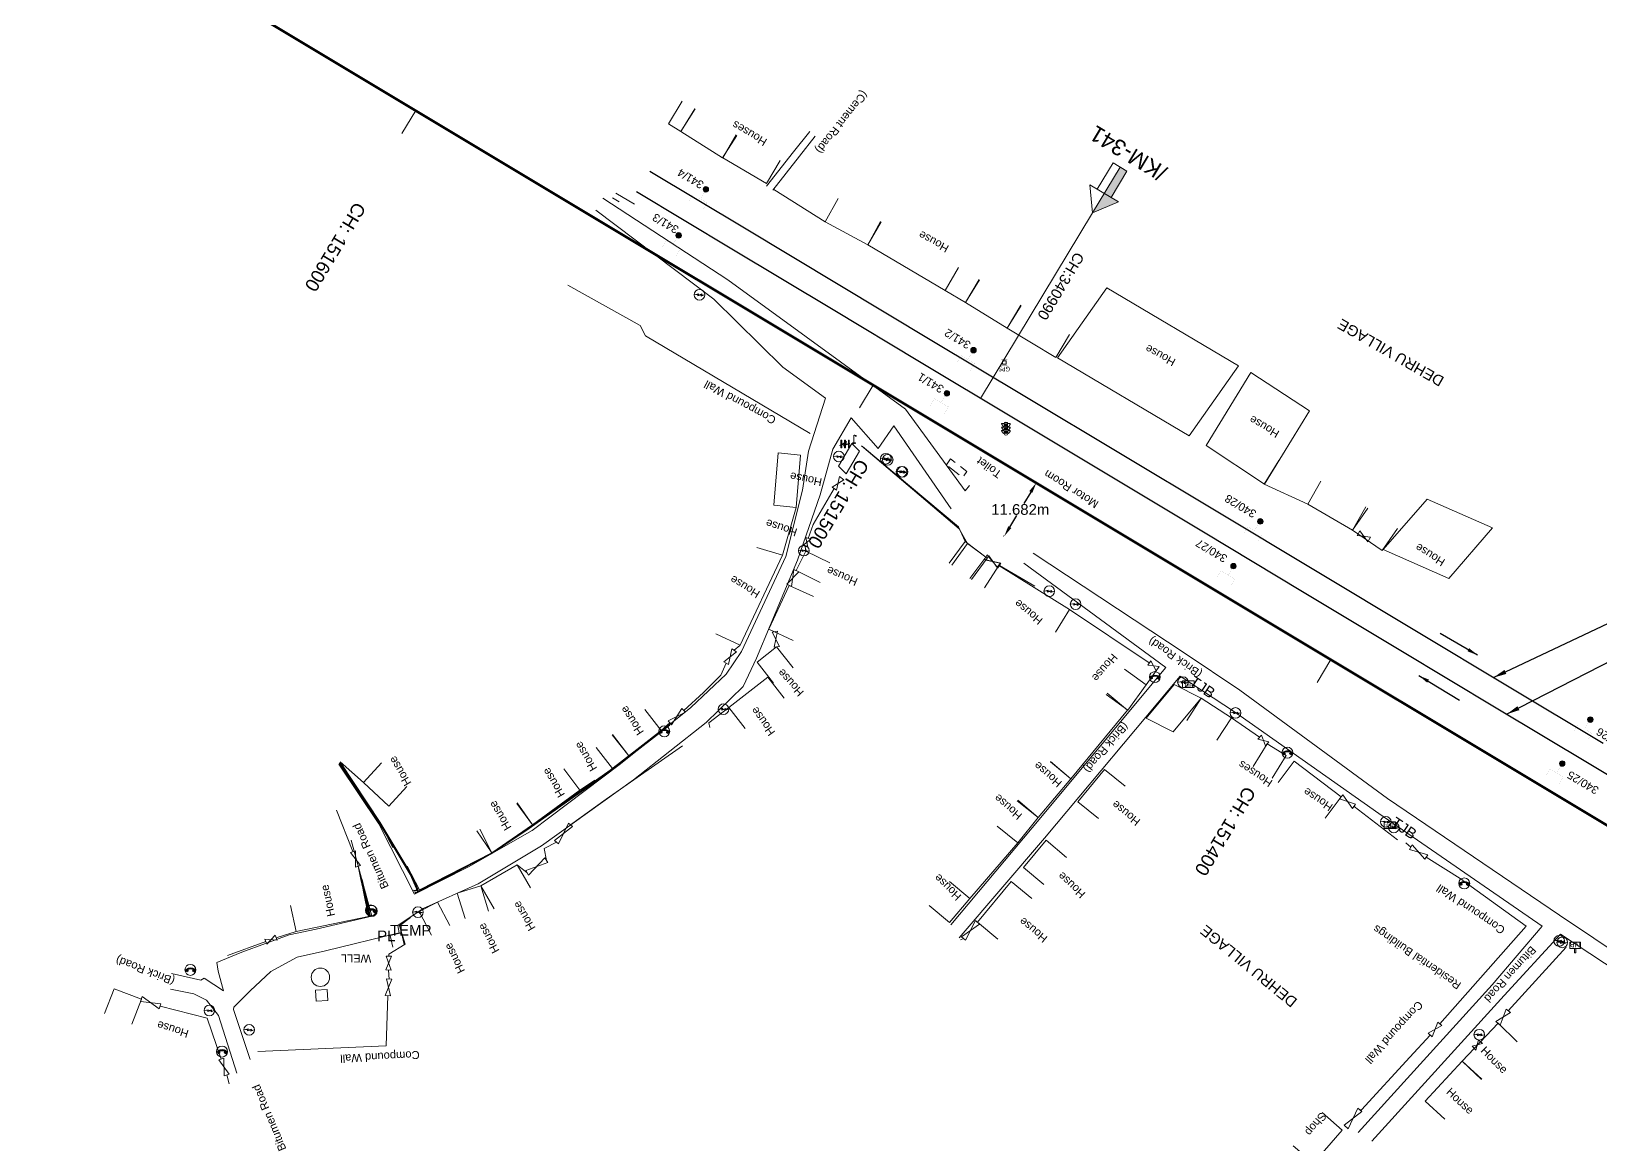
# Model space of a CAD drawing. Header units: metres. Extents: x 592467 to 614288, y 3398001 to 3402649.
# Drawn here: x 610227.2 to 610521.3, y 3401895.7 to 3402104.3 of the extents above; entities that cross this region are included whole.
import ezdxf
from ezdxf.enums import TextEntityAlignment as Align

# ---------------------------------------------------------------- set-up
doc = ezdxf.new("R2010")
doc.units = ezdxf.units.M
doc.header["$MEASUREMENT"] = 0
doc.linetypes.add('DASHED', pattern=[0.75, 0.5, -0.25])
doc.layers.get('0').update_dxf_attribs({"lineweight": 0})
doc.layers.get('Defpoints').update_dxf_attribs({"lineweight": 0})
for name, color, linetype, lineweight in [('Bounary Dim', 10, 'Continuous', 13), ('Commercial Building Pucca', 7, 'Continuous', 13), ('Compound Wall', 7, 'Continuous', 13), ('Drain Bottom', 5, 'Continuous', 0), ('Drain Top', 5, 'Continuous', 0), ('Electric Pole', 7, 'Continuous', 13), ('Existing Chainage', 7, 'Continuous', 0), ('Existing IR Track', 143, 'Continuous', 0), ('flow direction', 7, 'Continuous', 0), ('Gate', 7, 'Continuous', 13), ('GPS', 7, 'Continuous', 13), ('Grill', 7, 'Continuous', 13), ('KM STONE', 7, 'Continuous', 0), ('Lamp_Post', 7, 'Continuous', 0), ('Name Board', 7, 'Continuous', 0), ('OHE MAST', 7, 'Continuous', 0), ('OHE MAST TEXT', 7, 'Continuous', 0), ('Pipe Line', 4, 'Continuous', 0), ('Proposed Chainage', 10, 'Continuous', 0), ('Religious_Place', 7, 'Continuous', 13), ('Residential Building Pucca', 7, 'Continuous', 13), ('Residential Building Semipucca', 7, 'Continuous', 13), ('Shed', 7, 'Continuous', 13), ('Sign Board', 7, 'Continuous', 13), ('Subroad Edge', 34, 'Continuous', 0), ('Telephone Junction Box', 7, 'Continuous', 13), ('Telephone_Pole', 7, 'Continuous', 13), ('Text', 7, 'Continuous', 13), ('TJB', 7, 'Continuous', 0), ('Transformer', 7, 'Continuous', 13), ('Village Name', 7, 'Continuous', 0), ('Well', 5, 'Continuous', 0)]:
    doc.layers.add(name, color=color, linetype=linetype, lineweight=lineweight)
doc.styles.add('ARIAL', font='arial.ttf')
doc.styles.add('CUT-FILL', font='cut-fill.shx', dxfattribs={"height": 2})
doc.styles.add('NB', font='arial.ttf', dxfattribs={"height": 1.5})
doc.styles.get("Standard").update_dxf_attribs({"font": 'arial.ttf'})
doc.styles.add('street name', font='tahoma.ttf', dxfattribs={"height": 2})
doc.styles.add('Style-Arial', font='arial.ttf')
doc.styles.add('Text', font='arial.ttf', dxfattribs={"height": 2})
doc.styles.add('Vill txt', font='arial.ttf', dxfattribs={"height": 3})
doc.dimstyles.new('ISO-25', dxfattribs={"dimtxt": 2.5, "dimasz": 2.5, "dimexe": 1.25, "dimexo": 0.625, "dimtad": 1, "dimtxsty": 'Standard', "dimcen": 2.5, "dimadec": 0, "dimazin": 0, "dimtfac": 1, "dimtmove": 0, "dimatfit": 3, "dimfxl": 1, "dimarcsym": 0})
doc.dimstyles.get("Standard").update_dxf_attribs({"dimtxt": 8, "dimasz": 0.18, "dimexe": 0.18, "dimexo": 0.0625, "dimgap": 0.09, "dimtad": 0, "dimtih": 1, "dimtoh": 1, "dimdec": 3, "dimzin": 0, "dimdsep": 46, "dimtxsty": 'Standard', "dimcen": 0.09, "dimadec": 0, "dimazin": 0, "dimtfac": 1, "dimtdec": 3, "dimtofl": 0, "dimtmove": 0, "dimatfit": 3, "dimfxl": 1, "dimtolj": 1, "dimtzin": 0, "dimarcsym": 0})

# ---------------------------------------------------------------- blocks, each defined once
blk = doc.blocks.new('GT')
at = {"layer": 'Gate'}
for p, q in [((-0.5, -0.5), (-0.5, 0.5)), ((-0.5, 0.5), (0.5, -0.5)), ((0.5, 0.5), (0.5, -0.5))]:
    blk.add_line(p, q, dxfattribs=at)
at = {"layer": 'Gate', "flags": 128}
blk.add_lwpolyline([(0.5, 0.5), (-0.5, -0.5)], dxfattribs=at)
blk = doc.blocks.new('EP')
at = {"extrusion": (0, 0, -1)}
blk.add_hatch(color=8, dxfattribs=at).paths.add_polyline_path([(-0.31, -0.24), (-0.94, -0.01), (-0.41, -0.1), (-0.43, 0.15), (0.21, -0.05), (0.21, 0.16), (0.93, -0.01), (0.31, 0.07), (0.31, -0.19), (-0.31, 0)])
at = {"color": 8}
for p, q in [((-0.93, -0.01), (-0.21, 0.16)), ((-0.31, 0.07), (-0.93, -0.01)), ((-0.31, -0.19), (-0.31, 0.07)), ((0.31, 0), (-0.31, -0.19)), ((-0.21, 0.16), (-0.21, -0.05)), ((-0.21, -0.05), (0.43, 0.15)), ((0.31, -0.24), (0.31, 0)), ((0.43, 0.15), (0.41, -0.1)), ((0.94, -0.01), (0.31, -0.24)), ((0.41, -0.1), (0.94, -0.01))]:
    blk.add_line(p, q, dxfattribs=at)
blk.add_circle((0, 0), 1, dxfattribs=at)
blk = doc.blocks.new('LP')
at = {"flags": 128}
for points in [[(0, 0), (0, 1.5)], [(0.25, 1.35), (0.44, 1.35)]]:
    blk.add_lwpolyline(points, dxfattribs=at)
for centre, radius, start, end in [((0.07, 0.99), 0.519, 57.6425, 97.3165), ((0.34, 1.33), 0.094, 11.7012, 168.0476)]:
    blk.add_arc(centre, radius, start, end)
at = {"extrusion": (0, 0, -1)}
blk.add_ellipse((0, 0.01), major_axis=(0.308, 0), ratio=0.400495, dxfattribs=at)
blk.add_ellipse((0.35, 1.36), major_axis=(0.0017, 0.0438), ratio=0.461056, start_param=1.74022, end_param=4.575836)
blk = doc.blocks.new('SIG')
for color, points in [(1, [(-0.22, 0.42, 0.180295), (-0.01, 0.33, -0.00255), (0.01, 0.33, -0.00255), (0.02, 0.33, 0.180295), (0.23, 0.42, -0.002654), (0.25, 0.44, 0.184495), (0.33, 0.65, 1.000001), (-0.32, 0.65, 0.184495), (-0.24, 0.44, -0.002654)]), (2, [(0.23, -0.23, -0.002654), (0.25, -0.21, 0.184495), (0.33, 0.01, 1.000001), (-0.32, 0.01, 0.184495), (-0.24, -0.21, -0.002654), (-0.22, -0.23, 0.180295), (-0.01, -0.32, -0.00255), (0.01, -0.32, -0.00255), (0.02, -0.32, 0.180295)]), (3, [(0.23, -0.88, -0.002654), (0.25, -0.86, 0.184495), (0.33, -0.64, 1.000001), (-0.32, -0.64, 0.184495), (-0.24, -0.86, -0.002654), (-0.22, -0.88, 0.395599)])]:
    blk.add_hatch(color=color).paths.add_polyline_path(points)
for p, q in [((-0.31, 0.98), (-0.32, -0.9)), ((0.33, -0.9), (0.32, 0.98))]:
    blk.add_line(p, q)
at = {"flags": 128}
for points in [[(-0.31, 0.98), (-0.81, 0.98, 0.198758), (-0.42, 0.41, 0.003814), (-0.31, 0.39)], [(-0.31, 0.33), (-0.81, 0.33, 0.198758), (-0.42, -0.23, 0.003727), (-0.32, -0.26)], [(0.32, 0.98), (0.82, 0.98, -0.198758), (0.44, 0.41, -0.003814), (0.32, 0.39)], [(0.32, 0.33), (0.82, 0.33, -0.198758), (0.44, -0.23, -0.003727), (0.33, -0.26)], [(-0.32, -0.32), (-0.81, -0.32, 0.198758), (-0.42, -0.88, 0.003639), (-0.32, -0.9)], [(0.33, -0.32), (0.82, -0.32, -0.198758), (0.44, -0.88, -0.003639), (0.33, -0.9)]]:
    blk.add_lwpolyline(points, format="xyb", dxfattribs=at)
for centre, radius, start, end in [((0.01, 0.91), 0.324, 12.4049, 167.5951), ((0.01, 0.81), 0.357, 27.7578, 152.2422), ((0.01, -0.9), 0.324, 181.4572, 358.5428)]:
    blk.add_arc(centre, radius, start, end)
blk = doc.blocks.new('TP')
at = {"layer": 'Telephone_Pole'}
blk.add_hatch(color=8, dxfattribs=at).paths.add_polyline_path([(0.49, 0.08, -0.516403), (0.5, 0.04, 0.157799), (0.42, -0.19, 0.257253), (0.43, -0.21), (0.7, -0.4, 0.297943), (0.73, -0.4, 0.213635), (0.94, -0.09, 0.292624), (0.86, 0.1, 0.314672), (-0.86, 0.1, 0.297888), (-0.94, -0.1, 0.205841), (-0.73, -0.4, 0.297943), (-0.7, -0.4), (-0.43, -0.21, 0.257253), (-0.42, -0.19, 0.155164), (-0.5, 0.04, -0.510878), (-0.49, 0.08, -0.167449)])
at = {"layer": 'Telephone_Pole', "color": 8}
for p, q in [((-0.7, -0.4), (-0.43, -0.21)), ((0.7, -0.4), (0.43, -0.21))]:
    blk.add_line(p, q, dxfattribs=at)
blk.add_circle((0, 0), 1.03, dxfattribs=at)
for centre, radius, start, end in [((0.01, -1.13), 1.5, 55.3659, 125.2353), ((-0.48, 0.05), 0.0243, 109.2181, 217.464), ((-0.82, -0.21), 0.402, 2.1844, 37.464), ((0.01, -1.34), 1.5, 71.1943, 109.2181), ((0.82, -0.21), 0.402, 141.9464, 177.8156), ((0.48, 0.06), 0.0243, 321.9464, 71.1943), ((0.75, -0.06), 0.194, 350.1231, 55.3659), ((-0.44, -0.19), 0.0258, 304.4776, 2.1844), ((0.44, -0.19), 0.0258, 177.8156, 235.5224), ((0.72, -0.38), 0.0258, 235.5224, 301.8866), ((0.49, -0.01), 0.462, 301.8866, 350.1231)]:
    blk.add_arc(centre, radius, start, end, dxfattribs=at)
for p in [(-0.44, -0.22), (0.44, -0.22)]:
    blk.add_point(p, dxfattribs=at)
blk = doc.blocks.new('TRF')
at = {"extrusion": (0, 0, -1)}
blk.add_hatch(color=256, dxfattribs=at).paths.add_polyline_path([(-0.22, -0.04), (-0.38, 0.42), (0.98, -0.29), (-0.02, 0.04), (0.18, -0.39), (-0.98, 0.09)])
for p, q in [((-0.69, 0.72), (-0.69, -0.72)), ((-0.52, 0.72), (-0.69, 0.72)), ((-0.52, -0.72), (-0.52, 0.72)), ((0, 0.72), (0, -0.72)), ((0.17, 0.72), (0, 0.72)), ((0.17, -0.72), (0.17, 0.72)), ((0.7, 0.72), (0.7, -0.72)), ((0.87, 0.72), (0.7, 0.72)), ((0.87, -0.72), (0.87, 0.72)), ((-0.69, -0.72), (-0.52, -0.72)), ((0, -0.72), (0.17, -0.72)), ((0.7, -0.72), (0.87, -0.72))]:
    blk.add_line(p, q)
at = {"flags": 128}
blk.add_lwpolyline([(0.22, -0.04), (0.38, 0.42), (-0.98, -0.29), (0.02, 0.04), (-0.18, -0.39), (0.98, 0.09), (0.22, -0.04)], close=True, dxfattribs=at)
blk = doc.blocks.new('GPS')
at = {"const_width": 0.0279, "flags": 128}
blk.add_lwpolyline([(0.56, -0.56), (-0.56, -0.56), (-0.56, 0.56), (0.56, 0.56), (0.56, -0.56)], close=True, dxfattribs=at)
blk.add_3dface([(0.33, -0.33), (-0.33, -0.33), (-0.33, 0.33), (0.33, 0.33)])
at = {"style": 'street name'}
blk.add_text('GPS', height=0.868, rotation=179.0563, dxfattribs=at).set_placement((1.06, -0.8, -111.29))
blk = doc.blocks.new('NB')
for p, q in [((-0.98, 0.82), (-0.98, 1.98)), ((-0.98, 1.98), (0.98, 1.98)), ((-0.98, 0.82), (0.98, 0.82)), ((-0.13, 0.82), (-0.13, 0)), ((-0.13, 0), (0.13, 0)), ((0.13, 0.82), (0.13, 0)), ((0.98, 1.98), (0.98, 0.82))]:
    blk.add_line(p, q)
at = {"insert": (-0.03, 1.54), "char_height": 0.9883, "attachment_point": 5, "rotation": 180, "line_spacing_factor": 0.6, "style": 'NB'}
blk.add_mtext('\\H1x;\\W1.02537;NB', dxfattribs=at)
blk = doc.blocks.new('TJB')
at = {"layer": 'TJB'}
for p, q in [((1.04, 0.63), (-1.09, 0.63)), ((-1.09, 0.63), (-1.09, -0.63)), ((1.04, -0.63), (1.04, 0.63)), ((-1.09, -0.63), (1.04, -0.63))]:
    blk.add_line(p, q, dxfattribs=at)
at = {"layer": 'TJB', "insert": (-0.9, -0.62), "char_height": 0.739, "attachment_point": 7, "line_spacing_factor": 0.6, "style": 'CUT-FILL'}
blk.add_mtext('TJB', dxfattribs=at)
blk = doc.blocks.new('OHE MAST')
at = {"layer": 'OHE MAST'}
h = blk.add_hatch(color=256, dxfattribs=at)
edge = h.paths.add_edge_path()
edge.add_arc((0, 0), 0.514, 0, 360)
at = {"layer": 'OHE MAST', "lineweight": 13, "const_width": 0.01, "flags": 128}
for points in [[(1.5, 3.5), (1.5, 2), (-1.5, 2), (-1.5, 3.5)], [(0, 2), (0, 0)]]:
    blk.add_lwpolyline(points, dxfattribs=at)
at = {"layer": 'OHE MAST'}
blk.add_circle((0, 0), 0.514, dxfattribs=at)
blk = doc.blocks.new('KM POST PLAN')
at = {"extrusion": (0, 0, -1)}
h = blk.add_hatch(color=256, dxfattribs=at)
h.paths.add_polyline_path([(0, -20), (0, -8.47), (3, -8.47), (3, -20)])
h.paths.add_polyline_path([(0, -8.47), (0, 0), (6.25, -8.47), (3, -8.47)], flags=16)
at = {"flags": 128}
for points in [[(0, 0), (-6.25, -8.47), (6.25, -8.47)], [(0, 0), (0, -20)], [(0, 0), (6.25, -8.47)], [(3, -8.47), (3, -20), (-3, -20), (-3, -8.47)]]:
    blk.add_lwpolyline(points, dxfattribs=at)
at = {"style": 'Style-Arial'}
blk.add_attdef('KM-POST', text='', height=6, dxfattribs=at).set_placement((0, -26, -263.95), align=Align.MIDDLE_CENTER)
blk = doc.blocks.new('*D335')
at = {"layer": 'Bounary Dim', "color": 0, "lineweight": -2, "transparency": 16777216}
for p, q in [((610414.51, 3402018), (610413.2, 3402015.82)), ((610415.49, 3402019.75), (610415.39, 3402019.81)), ((610410.56, 3402011.41), (610411.87, 3402013.59)), ((610409.48, 3402009.73), (610409.38, 3402009.79))]:
    blk.add_line(p, q, dxfattribs=at)
at = {"layer": 'Bounary Dim', "color": 0, "lineweight": 13, "transparency": 16777216}
for points in [[(610414.23, 3402018.17), (610414.8, 3402017.83), (610415.54, 3402019.71)], [(610410.28, 3402011.58), (610410.85, 3402011.24), (610409.53, 3402009.7)]]:
    blk.add_solid(points, dxfattribs=at)
at = {"layer": 'Defpoints', "color": 0, "lineweight": 13, "transparency": 16777216}
for p in [(610415.54, 3402019.71), (610415.54, 3402019.71), (610409.53, 3402009.7)]:
    blk.add_point(p, dxfattribs=at)
at = {"layer": 'Bounary Dim', "color": 0, "transparency": 16777216, "insert": (610412.54, 3402014.71), "char_height": 2, "attachment_point": 5}
blk.add_mtext('\\A1;11.682m', dxfattribs=at)

msp = doc.modelspace()

# ---------------------------------------------------------------- linework, layer by layer
at = {"layer": 'Bounary Dim', "lineweight": 60, "flags": 128}
msp.add_lwpolyline([(611206.9249, 3401545.1605), (609365.8056, 3402649.187)], dxfattribs=at)
at = {"layer": 'Commercial Building Pucca', "color": 88, "linetype": 'DASHED', "ltscale": 5, "flags": 128}
msp.add_lwpolyline([(610398.6944, 3402023.0712), (610399.454, 3402024.2154), (610402.527, 3402021.8613), (610401.7487, 3402020.6891)], close=True, dxfattribs=at)
at = {"layer": 'Commercial Building Pucca', "flags": 128}
msp.add_lwpolyline([(610469.1072, 3401901.7047), (610472.8759, 3401898.4211), (610467.483, 3401892.2314), (610463.7143, 3401895.515)], dxfattribs=at)
msp.add_lwpolyline([(610469.1072, 3401901.7047), (610472.8759, 3401898.4211), (610467.483, 3401892.2314), (610463.7143, 3401895.515)], dxfattribs=at)
at = {"layer": 'Commercial Building Pucca'}
msp.add_3dface([(610280.4421, 3401924.6585), (610282.637, 3401924.7935), (610282.7675, 3401922.7363), (610280.572, 3401922.6013)], dxfattribs=at)
at = {"layer": 'Compound Wall', "lineweight": 13, "flags": 128}
for points in [[(610340.2473, 3402071.9561), (610336.7571, 3402074.0123)], [(610375.9888, 3402068.6296), (610366.3698, 3402074.6887)], [(610327.7508, 3402056.775), (610341.3179, 3402049.2276), (610342.2811, 3402047.2353), (610373.1578, 3402028.9425)], [(610382.7577, 3402026.6326), (610401.0727, 3402011.1034), (610402.6715, 3402008.3239)], [(610382.9951, 3402026.5302), (610400.9586, 3402011.4462), (610402.1973, 3402008.7455)], [(610382.9951, 3402026.5302), (610400.9586, 3402011.4462), (610402.1973, 3402008.7455)], [(610377.6808, 3402018.6392), (610373.7133, 3402011.8947), (610372.7876, 3402009.3152)], [(610372.2459, 3402007.8083), (610372.3677, 3402006.935)], [(610408.6194, 3402004.2094), (610415.2667, 3402000.3581)], [(610421.769, 3401995.9571), (610436.7262, 3401985.9704)], [(610421.769, 3401995.9571), (610436.7262, 3401985.9704)], [(610359.9947, 3401989.2297), (610358.9033, 3401988.3526)], [(610357.4243, 3401985.9138), (610356.4159, 3401983.6703), (610353.1426, 3401980.454), (610349.4618, 3401977.0811)], [(610438.2886, 3401984.8772), (610436.1496, 3401981.8807)], [(610438.2886, 3401984.8772), (610436.1496, 3401981.8807)], [(610354.3333, 3401973.9019), (610354.1652, 3401974.7179), (610357.9218, 3401977.6261)], [(610346.8462, 3401974.7346), (610345.2034, 3401973.2966)], [(610452.1405, 3401975.6854), (610457.4023, 3401972.0835)], [(610452.1405, 3401975.6854), (610457.4023, 3401972.0835)], [(610328.2288, 3401955.6277), (610334.8976, 3401960.4176), (610349.2528, 3401970.4187)], [(610285.0198, 3401967.4645), (610289.4106, 3401963.5755)], [(610329.9513, 3401962.1159), (610332.7615, 3401964.0274)], [(610284.3638, 3401958.4064), (610287.413, 3401950.6354)], [(610475.1017, 3401959.084), (610483.2326, 3401952.8139)], [(610475.1017, 3401959.084), (610483.2326, 3401952.8139)], [(610293.9559, 3401953.1629), (610294.9398, 3401951.385)], [(610412.1103, 3401952.2818), (610403.0826, 3401941.814)], [(610412.1103, 3401952.2818), (610403.0826, 3401941.814)], [(610484.7872, 3401952.2561), (610485.7405, 3401951.4497)], [(610484.7872, 3401952.2561), (610485.7405, 3401951.4497)], [(610288.4133, 3401947.8617), (610288.9328, 3401945.3977)], [(610318.2067, 3401948.1471), (610320.108, 3401946.6276)], [(610488.6484, 3401949.6044), (610495.4848, 3401945.239)], [(610488.6484, 3401949.6044), (610495.4848, 3401945.239)], [(610495.4887, 3401945.234), (610507.4053, 3401936.6582), (610491.1817, 3401918.344)], [(610495.4887, 3401945.234), (610507.4053, 3401936.6582), (610491.1817, 3401918.344)], [(610273.0636, 3401934.4882), (610276.7879, 3401935.6344)], [(610297.2449, 3401933.2702), (610296.1724, 3401936.7282), (610298.247, 3401938.2987)], [(610263.918, 3401931.1357), (610271.1084, 3401933.7732)], [(610294.1845, 3401931.0151), (610294.2019, 3401931.3828), (610297.2449, 3401933.2702)], [(610401.3082, 3401934.0761), (610401.8924, 3401934.3134)], [(610401.3082, 3401934.0761), (610401.8924, 3401934.3134)], [(610504.0283, 3401920.761), (610514.8428, 3401932.7245)], [(610504.0283, 3401920.761), (610514.8428, 3401932.7245)], [(610294.223, 3401926.7356), (610294.1189, 3401928.4291)], [(610251.2921, 3401921.66), (610260.1439, 3401919.42), (610262.7366, 3401911.7431)], [(610269.6281, 3401913.1587), (610293.6596, 3401914.2048), (610293.9933, 3401923.6275)], [(610489.3622, 3401916.2449), (610485.5601, 3401912.1304)], [(610489.3622, 3401916.2449), (610485.5601, 3401912.1304)], [(610485.5601, 3401912.1304), (610476.518, 3401902.2494), (610476.1714, 3401902.2164)], [(610485.5601, 3401912.1304), (610476.518, 3401902.2494), (610476.1714, 3401902.2164)], [(610263.8106, 3401908.7704), (610264.2695, 3401907.1263)]]:
    msp.add_lwpolyline(points, dxfattribs=at)
at = {"layer": 'Drain Bottom', "flags": 128}
for points in [[(610299.4805, 3401942.9731), (610313.3334, 3401950.2174), (610319.795, 3401954.567), (610335.7176, 3401965.7508), (610346.7377, 3401974.3242)], [(610346.6948, 3401974.409), (610335.6914, 3401965.805), (610319.7699, 3401954.6301), (610313.3145, 3401950.255), (610299.5465, 3401943.129)], [(610284.9272, 3401967.253), (610292.4099, 3401956.0374), (610298.2335, 3401946.4041), (610299.5022, 3401943.594), (610299.3224, 3401943.274), (610299.0971, 3401943.2735), (610298.9204, 3401943.2168)], [(610299.0281, 3401942.9648), (610299.4805, 3401942.9731), (610299.5465, 3401943.129), (610299.5715, 3401943.5499), (610298.2961, 3401946.4179), (610292.5006, 3401956.0736), (610285.0179, 3401967.2892)], [(610290.5409, 3401938.6183), (610289.0398, 3401945.302)], [(610289.0973, 3401945.3195), (610290.6103, 3401938.6466)]]:
    msp.add_lwpolyline(points, dxfattribs=at)
at = {"layer": 'Drain Top', "flags": 128}
for points in [[(610346.8659, 3401974.3024), (610335.7494, 3401965.6982), (610319.8475, 3401954.4878), (610313.3371, 3401950.2052), (610299.6543, 3401943.0168)], [(610299.6696, 3401943.2341), (610313.3115, 3401950.264), (610319.7215, 3401954.624), (610335.6807, 3401965.8559), (610346.7718, 3401974.5077)], [(610284.8866, 3401967.2083), (610292.3693, 3401955.9927), (610298.18, 3401946.3551)], [(610298.3474, 3401946.4077), (610292.5685, 3401956.085), (610285.0858, 3401967.3006)], [(610290.4743, 3401938.6017), (610288.9349, 3401945.393)], [(610289.154, 3401945.3622), (610290.6839, 3401938.6413)], [(610298.18, 3401946.3551), (610299.3754, 3401943.645), (610299.2893, 3401943.3948), (610299.1255, 3401943.3476), (610298.7471, 3401943.3869)], [(610299.1074, 3401942.8028), (610299.6543, 3401943.0168), (610299.6696, 3401943.2341), (610299.6177, 3401943.5729), (610298.3474, 3401946.4077)]]:
    msp.add_lwpolyline(points, dxfattribs=at)
at = {"layer": 'Existing Chainage', "linetype": 'Continuous', "lineweight": 13, "flags": 128}
msp.add_lwpolyline([(610426.0891, 3402070.3239), (610405.1101, 3402035.5289)], dxfattribs=at)
at = {"layer": 'Existing IR Track', "color": 0, "lineweight": 30, "flags": 128}
for points in [[(610521.8322, 3401970.8679), (610504.1811, 3401981.4476), (610486.5293, 3401992.0277), (610467.894, 3402003.235), (610449.2807, 3402014.4291), (610431.3262, 3402025.1681), (610413.3737, 3402035.9058), (610395.9724, 3402046.3358), (610378.424, 3402056.854), (610360.8226, 3402067.4081), (610343.0892, 3402078.0414)], [(610535.7329, 3401957.1598), (610519.4689, 3401966.9081), (610501.7571, 3401977.5244), (610483.8913, 3401988.233), (610465.4658, 3401999.3065), (610446.8581, 3402010.4895), (610429.0533, 3402021.1662), (610411.2488, 3402031.8427), (610393.632, 3402042.4221), (610377.4631, 3402052.1319), (610358.4913, 3402063.5106), (610340.5993, 3402074.2418)]]:
    msp.add_lwpolyline(points, dxfattribs=at)
at = {"layer": 'Grill', "flags": 128}
msp.add_lwpolyline([(610336.0876, 3402073.1396), (610337.325, 3402072.3973)], dxfattribs=at)
at = {"layer": 'Proposed Chainage', "linetype": 'Continuous', "lineweight": 0, "flags": 128}
for points in [[(610296.6401, 3402085.1823), (610299.2115, 3402089.4704)], [(610382.4027, 3402033.7548), (610384.9741, 3402038.043)], [(610468.1652, 3401982.3274), (610470.7366, 3401986.6155)]]:
    msp.add_lwpolyline(points, dxfattribs=at)
at = {"layer": 'Religious_Place', "flags": 128}
msp.add_lwpolyline([(610294.9016, 3401932.7093), (610294.3932, 3401934.8854), (610296.5707, 3401935.3941), (610297.0763, 3401933.2299)], dxfattribs=at)
at = {"layer": 'Residential Building Pucca', "flags": 128}
for points in [[(610351.5293, 3402089.8231), (610348.915, 3402085.5628), (610346.5692, 3402087.0023), (610349.1835, 3402091.2626)], [(610359.4106, 3402084.8257), (610356.7336, 3402080.6045), (610348.915, 3402085.5628), (610351.592, 3402089.784)], [(610367.5205, 3402080.1), (610364.9961, 3402075.7857), (610356.7667, 3402080.601), (610359.2911, 3402084.9152)], [(610386.3407, 3402068.6904), (610383.9529, 3402064.2991), (610375.9888, 3402068.6296), (610378.3766, 3402073.021)], [(610400.984, 3402060.0486), (610398.4428, 3402055.7443), (610383.9529, 3402064.2991), (610386.4941, 3402068.6034)], [(610404.8291, 3402057.7892), (610402.2968, 3402053.4796), (610398.4428, 3402055.7443), (610400.9752, 3402060.0539)], [(610412.7083, 3402052.9526), (610410.0929, 3402048.6929), (610402.2968, 3402053.4796), (610404.9122, 3402057.7393)], [(610421.7978, 3402047.5022), (610419.2271, 3402043.2154), (610410.0929, 3402048.6929), (610412.6636, 3402052.9798)], [(610477.3288, 3402015.2172), (610474.8453, 3402010.8793), (610466.4175, 3402015.7043), (610468.901, 3402020.0422)], [(610477.3288, 3402015.2172), (610474.8453, 3402010.8793), (610466.4175, 3402015.7043), (610468.901, 3402020.0422)], [(610366.3351, 3402015.5591), (610370.5424, 3402015.085), (610367.9474, 3402006.1911), (610363.1489, 3402007.5912)], [(610483.2337, 3402011.1522), (610480.3889, 3402007.0422), (610474.8453, 3402010.8793), (610477.6901, 3402014.9893)], [(610483.2337, 3402011.1522), (610480.3889, 3402007.0422), (610474.8453, 3402010.8793), (610477.6901, 3402014.9893)], [(610363.1489, 3402007.5912), (610367.9474, 3402006.1911), (610360.0276, 3401989.28), (610355.5009, 3401991.3999)], [(610375.016, 3402001.044), (610370.5423, 3402003.2737), (610372.3668, 3402006.9344), (610376.8405, 3402004.7047)], [(610399.2322, 3402004.6845), (610402.2025, 3402008.7047), (610406.3657, 3402005.6287), (610403.3954, 3402001.6085)], [(610399.2322, 3402004.6845), (610402.2025, 3402008.7047), (610406.3657, 3402005.6287), (610403.3954, 3402001.6085)], [(610399.6881, 3402004.3133), (610402.6715, 3402008.3239), (610406.0883, 3402005.7822), (610403.1049, 3402001.7716)], [(610405.8576, 3402000.0184), (610408.5093, 3402004.2555), (610421.769, 3401995.9571), (610419.1173, 3401991.7199)], [(610405.8576, 3402000.0184), (610408.5093, 3402004.2555), (610421.769, 3401995.9571), (610419.1173, 3401991.7199)], [(610369.9667, 3401990.1914), (610365.4287, 3401992.2871), (610369.2215, 3402000.4997), (610373.7594, 3401998.404)], [(610366.2873, 3401982.1911), (610363.2212, 3401986.1388), (610366.8739, 3401988.9758), (610369.94, 3401985.0281)], [(610360.9834, 3401973.6749), (610357.9218, 3401977.6261), (610365.2461, 3401983.3012), (610368.3076, 3401979.35)], [(610432.1078, 3401984.8216), (610436.1496, 3401981.8807), (610432.6818, 3401977.1148), (610428.64, 3401980.0557)], [(610432.1078, 3401984.8216), (610436.1496, 3401981.8807), (610432.6818, 3401977.1148), (610428.64, 3401980.0557)], [(610428.8145, 3401980.2837), (610432.6635, 3401977.0946), (610422.0428, 3401964.2766), (610418.1938, 3401967.4658)], [(610428.8145, 3401980.2837), (610432.6635, 3401977.0946), (610422.0428, 3401964.2766), (610418.1938, 3401967.4658)], [(610342.1898, 3401977.22), (610345.2034, 3401973.2966), (610339.158, 3401968.5929), (610336.115, 3401972.5585)], [(610443.7334, 3401975.2128), (610446.4702, 3401979.3956), (610452.1405, 3401975.6854), (610449.4037, 3401971.5027)], [(610443.7334, 3401975.2128), (610446.4702, 3401979.3956), (610452.1405, 3401975.6854), (610449.4037, 3401971.5027)], [(610336.0696, 3401972.5233), (610339.158, 3401968.5929), (610336.1145, 3401966.2016), (610333.0262, 3401970.1319)], [(610456.2095, 3401966.5557), (610458.8285, 3401970.8133), (610462.392, 3401968.6213), (610459.7731, 3401964.3637)], [(610456.2095, 3401966.5557), (610458.8285, 3401970.8133), (610462.392, 3401968.6213), (610459.7731, 3401964.3637)], [(610297.5698, 3401962.8283), (610294.1719, 3401959.1624), (610289.4106, 3401963.5755), (610292.8085, 3401967.2415)], [(610326.9949, 3401966.1464), (610329.9513, 3401962.1159), (610321.1047, 3401955.627), (610318.1483, 3401959.6576)], [(610418.2355, 3401967.5155), (610422.0428, 3401964.2766), (610415.8761, 3401957.0277), (610412.0689, 3401960.2665)], [(610418.2355, 3401967.5155), (610422.0428, 3401964.2766), (610415.8761, 3401957.0277), (610412.0689, 3401960.2665)], [(610427.2106, 3401956.7957), (610423.3442, 3401959.9638), (610428.3125, 3401966.0272), (610432.1789, 3401962.8592)], [(610427.2106, 3401956.7957), (610423.3442, 3401959.9638), (610428.3125, 3401966.0272), (610432.1789, 3401962.8592)], [(610460.863, 3401963.5634), (610463.8771, 3401967.5509), (610472.6965, 3401960.8845), (610469.6824, 3401956.8969)], [(610460.863, 3401963.5634), (610463.8771, 3401967.5509), (610472.6965, 3401960.8845), (610469.6824, 3401956.8969)], [(610318.2617, 3401959.7383), (610321.1047, 3401955.627), (610313.4788, 3401950.4058), (610310.6594, 3401954.4812)], [(610411.9605, 3401960.1347), (610415.8761, 3401957.0277), (610412.1103, 3401952.2818), (610408.1947, 3401955.3888)], [(610411.9605, 3401960.1347), (610415.8761, 3401957.0277), (610412.1103, 3401952.2818), (610408.1947, 3401955.3888)], [(610311.2118, 3401954.8372), (610313.4805, 3401950.3832), (610299.8944, 3401943.4627), (610297.6256, 3401947.9168)], [(610323.7149, 3401948.9676), (610323.3176, 3401951.2057), (610325.5812, 3401952.3723)], [(610416.932, 3401944.4348), (610413.1169, 3401947.6645), (610417.4168, 3401952.7437), (610421.2319, 3401949.514)], [(610416.932, 3401944.4348), (610413.1169, 3401947.6645), (610417.4168, 3401952.7437), (610421.2319, 3401949.514)], [(610399.2638, 3401945.0393), (610403.0826, 3401941.814), (610399.291, 3401937.3246), (610395.4722, 3401940.5499)], [(610399.2638, 3401945.0393), (610403.0826, 3401941.814), (610399.291, 3401937.3246), (610395.4722, 3401940.5499)], [(610408.351, 3401934.189), (610404.5051, 3401937.3819), (610410.8407, 3401945.0133), (610414.6866, 3401941.8204)], [(610408.351, 3401934.189), (610404.5051, 3401937.3819), (610410.8407, 3401945.0133), (610414.6866, 3401941.8204)], [(610289.3575, 3401943.378), (610290.3836, 3401938.4859), (610276.7879, 3401935.6344), (610275.7619, 3401940.5265)], [(610308.4837, 3401938.0792), (610307.0127, 3401942.8563), (610311.4166, 3401944.2125), (610312.8877, 3401939.4353)], [(610302.1812, 3401934.9743), (610299.8666, 3401939.4046), (610303.3161, 3401941.1468), (610305.6063, 3401936.7637)], [(610240.8859, 3401920.258), (610242.6804, 3401924.9233), (610247.7806, 3401922.9615), (610245.986, 3401918.2962)], [(610498.9748, 3401907.9186), (610495.3558, 3401911.3665), (610502.0963, 3401918.4413), (610505.7152, 3401914.9934)], [(610498.9748, 3401907.9186), (610495.3558, 3401911.3665), (610502.0963, 3401918.4413), (610505.7152, 3401914.9934)], [(610492.1495, 3401900.4868), (610488.4682, 3401903.8682), (610495.3558, 3401911.3665), (610499.037, 3401907.9851)], [(610492.1495, 3401900.4868), (610488.4682, 3401903.8682), (610495.3558, 3401911.3665), (610499.037, 3401907.9851)]]:
    msp.add_lwpolyline(points, dxfattribs=at)
at = {"layer": 'Residential Building Pucca'}
for points in [[(610419.5037, 3402043.1203), (610444.2078, 3402028.5285), (610453.4571, 3402041.6279), (610428.7391, 3402056.2279)], [(610419.5037, 3402043.1203), (610444.2078, 3402028.5285), (610453.4571, 3402041.6279), (610428.7391, 3402056.2279)], [(610455.7817, 3402040.3815), (610447.3811, 3402026.7259), (610458.3047, 3402019.4965), (610466.7514, 3402033.2269)], [(610455.7817, 3402040.3815), (610447.3811, 3402026.7259), (610458.3047, 3402019.4965), (610466.7514, 3402033.2269)], [(610367.1778, 3402025.3484), (610371.3605, 3402024.8771), (610370.5424, 3402015.085), (610366.3351, 3402015.5591)], [(610480.5468, 3402007.2192), (610492.8472, 3402001.7895), (610501.0898, 3402011.2549), (610488.7892, 3402016.6846)], [(610480.5468, 3402007.2192), (610492.8472, 3402001.7895), (610501.0898, 3402011.2549), (610488.7892, 3402016.6846)], [(610436.1138, 3401975.6166), (610441.4078, 3401981.9229), (610446.4702, 3401979.3956), (610441.1761, 3401973.0892)], [(610436.1138, 3401975.6166), (610441.4078, 3401981.9229), (610446.4702, 3401979.3956), (610441.1761, 3401973.0892)]]:
    msp.add_3dface(points, dxfattribs=at)
at = {"layer": 'Residential Building Semipucca', "flags": 128}
for points in [[(610468.901, 3402020.0422), (610466.4161, 3402015.704), (610458.2773, 3402019.4932), (610461.0177, 3402023.9065)], [(610468.901, 3402020.0422), (610466.4161, 3402015.704), (610458.2773, 3402019.4932), (610461.0177, 3402023.9065)], [(610313.9227, 3401939.8876), (610311.4166, 3401944.2125), (610318.2067, 3401948.1471), (610320.7128, 3401943.8222)]]:
    msp.add_lwpolyline(points, dxfattribs=at)
at = {"layer": 'Shed'}
msp.add_3dface([(610379.9255, 3402021.3894), (610382.4342, 3402025.6371), (610380.9895, 3402027.0625), (610378.4802, 3402022.8139)], dxfattribs=at)
at = {"layer": 'Subroad Edge', "lineweight": 13, "flags": 128}
for points in [[(610364.9476, 3402075.315), (610370.0269, 3402081.7671), (610373.103, 3402085.5727)], [(610374.1213, 3402084.6673), (610371.1827, 3402080.9273), (610366.1487, 3402074.5822)], [(610334.303, 3402073.084), (610357.7085, 3402057.7395), (610372.4286, 3402047.0768), (610391.0363, 3402033.5422), (610402.1833, 3402018.1969), (610403.045, 3402019.1904)], [(610284.8221, 3401967.0192), (610292.3048, 3401955.8036), (610298.9891, 3401942.6638), (610309.0831, 3401947.7602), (610321.0145, 3401954.5912), (610337.6049, 3401967.0674), (610350.7747, 3401977.6164), (610357.3848, 3401983.8526), (610360.2915, 3401988.0871), (610368.6194, 3402005.9054), (610371.7373, 3402018.3495), (610372.8422, 3402025.6669), (610376.011, 3402035.5524), (610368.0417, 3402041.3696), (610355.1108, 3402054.153), (610332.949, 3402070.801)], [(610399.5559, 3402014.837), (610388.853, 3402030.4029), (610385.8796, 3402026.1639), (610380.8146, 3402031.9108), (610377.3832, 3402026.0245), (610375.0204, 3402017.4877), (610370.7519, 3402005.2179), (610363.0663, 3401986.8428), (610360.6053, 3401981.5393), (610353.6814, 3401974.7865), (610340.0377, 3401964.0864), (610322.8158, 3401951.7163), (610310.904, 3401944.5965), (610300.6067, 3401939.932), (610295.8625, 3401936.7486), (610296.1185, 3401935.3871), (610282.2952, 3401932.0409), (610276.9611, 3401930.8609), (610272.0347, 3401928.1574), (610268.2068, 3401924.5012), (610265.1079, 3401921.4466), (610265.0744, 3401921.0515), (610268.1772, 3401911.648)], [(610414.9681, 3402006.5519), (610443.2486, 3401987.8455), (610453.7131, 3401980.8771), (610481.3989, 3401960.5445), (610513.5974, 3401938.7336)], [(610414.9681, 3402006.5519), (610443.2486, 3401987.8455), (610453.7131, 3401980.8771), (610481.3989, 3401960.5445), (610513.5974, 3401938.7336)], [(610413.2186, 3402004.6873), (610439.8144, 3401985.1203)], [(610413.2186, 3402004.6873), (610439.8144, 3401985.1203)], [(610399.4971, 3401936.908), (610414.7413, 3401955.0735), (610439.8144, 3401985.1203)], [(610399.4971, 3401936.908), (610414.7413, 3401955.0735), (610439.8144, 3401985.1203)], [(610401.0976, 3401934.4645), (610417.0582, 3401953.1625), (610442.5336, 3401983.4731)], [(610401.0976, 3401934.4645), (610417.0582, 3401953.1625), (610442.5336, 3401983.4731)], [(610442.545, 3401983.4667), (610452.7211, 3401976.8028), (610479.7417, 3401957.7779), (610510.3466, 3401936.6157)], [(610442.545, 3401983.4667), (610452.7211, 3401976.8028), (610479.7417, 3401957.7779), (610510.3466, 3401936.6157)], [(610253.4218, 3401927.7555), (610258.9024, 3401926.5551), (610259.5606, 3401926.8748), (610263.1709, 3401924.5476), (610262.1994, 3401928.207), (610261.914, 3401929.8087), (610266.6043, 3401931.7651), (610275.4824, 3401935.0333), (610280.5641, 3401936.0612), (610290.9895, 3401938.5492), (610287.1393, 3401952.7529)], [(610513.5974, 3401938.7336), (610545.6175, 3401917.3088), (610569.4278, 3401901.3556), (610618.8749, 3401870.7274), (610674.7263, 3401837.5073), (610693.8093, 3401826.4834), (610709.9547, 3401816.6719)], [(610513.5974, 3401938.7336), (610545.6175, 3401917.3088), (610569.4278, 3401901.3556), (610618.8749, 3401870.7274), (610674.7263, 3401837.5073), (610693.8093, 3401826.4834), (610709.9547, 3401816.6719)], [(610475.8905, 3401897.9917), (610500.9812, 3401925.6353), (610510.3466, 3401936.6157)], [(610475.8905, 3401897.9917), (610500.9812, 3401925.6353), (610510.3466, 3401936.6157)], [(610478.4678, 3401896.3408), (610503.2568, 3401923.6678), (610513.8004, 3401935.1233)], [(610478.4678, 3401896.3408), (610503.2568, 3401923.6678), (610513.8004, 3401935.1233)], [(610513.8004, 3401935.1233), (610544.0417, 3401915.2308), (610574.2441, 3401895.3341), (610617.7102, 3401868.5467), (610673.2405, 3401835.5568), (610708.6736, 3401814.2792)], [(610513.8004, 3401935.1233), (610544.0417, 3401915.2308), (610574.2441, 3401895.3341), (610617.7102, 3401868.5467), (610673.2405, 3401835.5568), (610708.6736, 3401814.2792)], [(610265.6818, 3401909.1182), (610262.2377, 3401919.9257), (610259.9981, 3401922.8035), (610257.6245, 3401923.9573), (610253.2705, 3401924.8428)]]:
    msp.add_lwpolyline(points, dxfattribs=at)
at = {"layer": 'Well'}
msp.add_circle((610281.351, 3401927.0742), 1.7264, dxfattribs=at)

# ---------------------------------------------------------------- block references
at = {"layer": 'Electric Pole'}
for p, xscale, yscale, zscale in [((610352.4118, 3402054.9584), 0.9997078269177823, 0.9997078269177823, 0.9997078269177823), ((610378.5323, 3402024.6481), 0.9997078269177823, 0.9997078269177823, 0.9997078269177823), ((610387.336, 3402024.2418), 0.9997078269177823, 0.9997078269177823, 0.9997078269177823), ((610387.6857, 3402024.0384), 0.9997078270183114, 0.9997078270183114, 0.9997078270183114), ((610387.6857, 3402024.0384), 0.9997078270183114, 0.9997078270183114, 0.9997078270183114), ((610390.262, 3402021.7908), 0.9997078269177823, 0.9997078269177823, 0.9997078269177823), ((610390.467, 3402021.7823), 0.9997078270183114, 0.9997078270183114, 0.9997078270183114), ((610390.467, 3402021.7823), 0.9997078270183114, 0.9997078270183114, 0.9997078270183114), ((610371.9714, 3402007.0167), 0.9997078269177823, 0.9997078269177823, 0.9997078269177823), ((610417.985, 3401999.4242), 0.9997078270183114, 0.9997078270183114, 0.9997078270183114), ((610417.985, 3401999.4242), 0.9997078270183114, 0.9997078270183114, 0.9997078270183114), ((610422.9182, 3401996.9772), 0.9997078270183114, 0.9997078270183114, 0.9997078270183114), ((610422.9182, 3401996.9772), 0.9997078270183114, 0.9997078270183114, 0.9997078270183114), ((610443.0433, 3401982.3571), 0.9997078270183114, 0.9997078270183114, 0.9997078270183114), ((610443.0433, 3401982.3571), 0.9997078270183114, 0.9997078270183114, 0.9997078270183114), ((610356.9185, 3401977.3092), 0.9997078269177823, 0.9997078269177823, 0.9997078269177823), ((610452.8987, 3401976.6024), 0.9997078270183114, 0.9997078270183114, 0.9997078270183114), ((610452.8987, 3401976.6024), 0.9997078270183114, 0.9997078270183114, 0.9997078270183114), ((610481.0602, 3401956.1901), 0.9997078270183114, 0.9997078270183114, 0.9997078270183114), ((610481.0602, 3401956.1901), 0.9997078270183114, 0.9997078270183114, 0.9997078270183114), ((610482.5791, 3401955.1308), 0.9997078270183114, 0.9997078270183114, 0.9997078270183114), ((610482.5791, 3401955.1308), 0.9997078270183114, 0.9997078270183114, 0.9997078270183114), ((610299.6375, 3401939.2801), 0.9997078269177823, 0.9997078269177823, 0.9997078269177823), ((610513.5535, 3401933.8828), 0.9997078270183114, 0.9997078270183114, 0.9997078270183114), ((610513.5535, 3401933.8828), 0.9997078270183114, 0.9997078270183114, 0.9997078270183114), ((610514.1397, 3401933.603), 0.9997078270183114, 0.9997078270183114, 0.9997078270183114), ((610514.1397, 3401933.603), 0.9997078270183114, 0.9997078270183114, 0.9997078270183114), ((610260.529, 3401920.8366), 0.9997078269177823, 0.9997078269177823, 0.9997078269177823), ((610267.9866, 3401917.2254), 0.9997078269177823, 0.9997078269177823, 0.9997078269177823), ((610498.59, 3401916.3065), 0.9997078270183114, 0.9997078270183114, 0.9997078270183114), ((610498.59, 3401916.3065), 0.9997078270183114, 0.9997078270183114, 0.9997078270183114)]:
    msp.add_blockref('EP', p, dxfattribs=dict(at, xscale=xscale, yscale=yscale, zscale=zscale))
at = {"layer": 'Gate'}
for p, xscale, yscale, zscale, rotation in [((610378.3746, 3402019.6222), 2.406473665074514, 0.9997078268772029, 1.551054659948791, 54.34587187917833), ((610372.5184, 3402008.5654), 1.593269902383786, 0.9997078268772029, 1.262063545048723, 70.3458718797933), ((610476.9351, 3402009.7152), 2.323648753879867, 0.9997078268568408, 1.524129209128888, 149.2534410937863), ((610476.9351, 3402009.7152), 2.323648753879867, 0.9997078268568408, 1.524129209128888, 149.2534410937863), ((610369.8854, 3402001.8861), 3.074585128683455, 0.9997078268772028, 1.753193320072006, 64.34587188187258), ((610407.3538, 3402004.9958), 2.979989519435964, 0.9997078268772034, 1.726012412062025, 328.3458718781937), ((610407.4375, 3402004.9421), 2.545727470093825, 0.9997078268568408, 1.59530049736633, 327.2534410950527), ((610407.4375, 3402004.9421), 2.545727470093825, 0.9997078268568408, 1.59530049736633, 327.2534410950527), ((610366.7166, 3401990.4116), 2.857231779236336, 0.9997078268772027, 1.690087859522352, 277.3458718814443), ((610358.165, 3401987.128), 2.837754092274991, 0.9997078268772032, 1.684317362256924, 58.34587188262032), ((610437.5074, 3401985.4238), 1.90688339108501, 0.9997078268568403, 1.380697740626455, 325.2534410995632), ((610437.5074, 3401985.4238), 1.90688339108501, 0.9997078268568403, 1.380697740626455, 325.2534410995632), ((610348.154, 3401975.9079), 3.513921817390492, 0.9997078268772029, 1.874271896998897, 42.34587188058901), ((610458.1154, 3401971.4484), 1.909771667661373, 0.9997078268568403, 1.38174298755974, 318.2534410950297), ((610458.1154, 3401971.4484), 1.909771667661373, 0.9997078268568403, 1.38174298755974, 318.2534410950297), ((610473.8991, 3401959.9842), 3.004437552069364, 0.9997078268568408, 1.733078110214987, 323.2534410985597), ((610473.8991, 3401959.9842), 3.004437552069364, 0.9997078268568408, 1.733078110214987, 323.2534410985597), ((610326.905, 3401954), 4.196071841447521, 0.9997078268772028, 2.048132286263298, 51.34587188104739), ((610287.9179, 3401949.2427), 2.934449691673973, 0.9997078268772033, 1.71277328457209, 289.3458718819219), ((610487.1944, 3401950.5271), 3.443945872415777, 0.9997078268568406, 1.855516004761307, 327.2534411002316), ((610487.1944, 3401950.5271), 3.443945872415777, 0.9997078268568406, 1.855516004761307, 327.2534411002316), ((610321.9068, 3401947.8206), 4.316849178393761, 0.9997078268772029, 2.077399314308317, 33.34587187977962), ((610403.1987, 3401935.8476), 4.030080043585217, 0.9997078268568406, 2.00721263508172, 49.25344109889512), ((610403.1987, 3401935.8476), 4.030080043585217, 0.9997078268568406, 2.00721263508172, 49.25344109889512), ((610272.0859, 3401934.13), 2.082492187808924, 0.9997078268772029, 1.442873431581306, 20.34587188002489), ((610294.1517, 3401929.7221), 2.586845951125656, 0.9997078268772029, 1.608132502086169, 88.34587188212284), ((610294.1082, 3401925.1816), 3.116556882240903, 0.9997078268772032, 1.765119346697057, 85.34587188157275), ((610249.5367, 3401922.3086), 3.742847360357716, 0.9997078268772029, 1.934361341879094, 339.3458718781303), ((610503.0623, 3401919.6012), 3.018907923071292, 0.9997078268568407, 1.737246637427887, 50.25344110024879), ((610503.0623, 3401919.6012), 3.018907923071292, 0.9997078268568407, 1.737246637427887, 50.25344110024879), ((610490.2719, 3401917.2944), 2.777939282233945, 0.9997078268568403, 1.666471614814471, 49.25344109728422), ((610490.2719, 3401917.2944), 2.777939282233945, 0.9997078268568403, 1.666471614814471, 49.25344109728422), ((610498.2126, 3401914.4017), 1.736173618567074, 0.9997078268568407, 1.317446907948806, 45.25344109883159), ((610498.2126, 3401914.4017), 1.736173618567074, 0.9997078268568407, 1.317446907948806, 45.25344109883159), ((610263.2735, 3401910.2561), 3.160111229987429, 0.9997078268772029, 1.777410456372129, 289.3458718811351), ((610474.9046, 3401900.6101), 4.091490875739964, 0.9997078268568406, 2.022447886100058, 51.25344110009556), ((610474.9046, 3401900.6101), 4.091490875739964, 0.9997078268568406, 2.022447886100058, 51.25344110009556)]:
    msp.add_blockref('GT', p, dxfattribs=dict(at, xscale=xscale, yscale=yscale, zscale=zscale, rotation=rotation))
at = {"layer": 'GPS'}
msp.add_blockref('GPS', (610409.568, 3402042.262), dxfattribs=at)
msp.add_blockref('GPS', (610409.568, 3402042.262), dxfattribs=at)
msp.add_blockref('GPS', (610409.568, 3402042.262), dxfattribs=at)
msp.add_blockref('GPS', (610409.568, 3402042.262), dxfattribs=at)
at = {"layer": 'KM STONE'}
ref = msp.add_blockref('KM POST PLAN', (610426.0891, 3402070.3239), dxfattribs=dict(at, xscale=0.5000000000000001, yscale=0.5000000000000001, zscale=0.5000000000000001, rotation=149.0130072536976))
ref.add_attrib('KM-POST', '/KM-341', dxfattribs={"layer": '0', "height": 3, "rotation": 149.013007, "style": 'Style-Arial'}).set_placement((610432.782, 3402081.4685), align=Align.MIDDLE_CENTER)
at = {"layer": 'Lamp_Post', "xscale": 0.9997078269177823, "yscale": 0.9997078269177823, "zscale": 0.9997078269177823}
msp.add_blockref('LP', (610381.3704, 3402027.1439), dxfattribs=at)
at = {"layer": 'Name Board', "xscale": 0.9997078270183114, "yscale": 0.9997078270183114, "zscale": 0.9997078270183114}
msp.add_blockref('NB', (610516.5525, 3401931.6628), dxfattribs=at)
msp.add_blockref('NB', (610516.5525, 3401931.6628), dxfattribs=at)
at = {"layer": 'OHE MAST', "rotation": 149.0208306527207}
for p in [(610353.6041, 3402074.7184), (610348.5046, 3402066.0824), (610403.7771, 3402044.5787), (610398.786, 3402036.4832), (610457.5287, 3402012.4898), (610452.4969, 3402004.1123), (610519.4074, 3401975.3523), (610514.1367, 3401967.114)]:
    msp.add_blockref('OHE MAST', p, dxfattribs=at)
at = {"layer": 'Sign Board', "xscale": 0.9997078269177823, "yscale": 0.9997078269177823, "zscale": 0.9997078269177823}
msp.add_blockref('SIG', (610409.8552, 3402029.8447), dxfattribs=at)
at = {"layer": 'Telephone Junction Box', "xscale": 0.9997078270183114, "yscale": 0.9997078270183114, "zscale": 0.9997078270183114}
for p in [(610444.0724, 3401981.981), (610444.0724, 3401981.981), (610481.8708, 3401955.5607), (610481.8708, 3401955.5607)]:
    msp.add_blockref('TJB', p, dxfattribs=at)
at = {"layer": 'Telephone_Pole'}
for p, xscale, yscale, zscale in [((610437.765, 3401983.3214), 0.9997078270183114, 0.9997078270183114, 0.9997078270183114), ((610437.765, 3401983.3214), 0.9997078270183114, 0.9997078270183114, 0.9997078270183114), ((610345.8029, 3401973.1452), 0.9997078269177823, 0.9997078269177823, 0.9997078269177823), ((610462.6152, 3401969.1623), 0.9997078270183114, 0.9997078270183114, 0.9997078270183114), ((610462.6152, 3401969.1623), 0.9997078270183114, 0.9997078270183114, 0.9997078270183114), ((610495.7593, 3401944.6528), 0.9997078270183114, 0.9997078270183114, 0.9997078270183114), ((610495.7593, 3401944.6528), 0.9997078270183114, 0.9997078270183114, 0.9997078270183114), ((610290.8264, 3401939.5966), 0.9997078269177823, 0.9997078269177823, 0.9997078269177823), ((610290.9506, 3401939.4922), 0.9997078269177823, 0.9997078269177823, 0.9997078269177823), ((610256.9839, 3401928.4618), 0.9997078269177823, 0.9997078269177823, 0.9997078269177823), ((610262.9103, 3401913.152), 0.9997078269177823, 0.9997078269177823, 0.9997078269177823)]:
    msp.add_blockref('TP', p, dxfattribs=dict(at, xscale=xscale, yscale=yscale, zscale=zscale))
at = {"layer": 'Transformer', "xscale": 0.9997078269177823, "yscale": 0.9997078269177823, "zscale": 0.9997078269177823}
msp.add_blockref('TRF', (610379.6103, 3402027.0145), dxfattribs=at)

# ---------------------------------------------------------------- texts
at = {"layer": 'Existing Chainage', "lineweight": 0, "insert": (610416.5035, 3402050.5118), "char_height": 2, "attachment_point": 6, "rotation": 239.01306, "line_spacing_factor": 0.6, "style": 'Style-Arial'}
msp.add_mtext('CH:340990', dxfattribs=at)
at = {"layer": 'OHE MAST TEXT', "style": 'ARIAL'}
for s, p in [('341/4', (610353.3718, 3402075.9998)), ('341/3', (610348.677, 3402067.6031)), ('341/2', (610403.4169, 3402045.9774)), ('341/1', (610398.3794, 3402037.723)), ('340/28', (610456.9553, 3402014.3338)), ('340/27', (610451.5066, 3402005.9664)), ('340/26', (610526.6117, 3401970.6301)), ('340/25', (610521.1463, 3401962.5324))]:
    msp.add_text(s, height=1.5, rotation=149, dxfattribs=at).set_placement(p)
at = {"layer": 'Pipe Line'}
msp.add_text('PL', height=2, dxfattribs=at).set_placement((610291.993, 3401933.83))
at = {"layer": 'Proposed Chainage', "color": 1, "lineweight": 0, "char_height": 2.5, "attachment_point": 4, "rotation": 239.051007, "line_spacing_factor": 0.6, "style": 'Style-Arial'}
for s, insert in [('CH: 151600', (610288.926, 3402071.9013)), ('CH: 151500', (610383.2211, 3402023.7704)), ('CH: 151400', (610455.7541, 3401962.43))]:
    msp.add_mtext(s, dxfattribs=dict(at, insert=insert))
at = {"layer": 'Religious_Place'}
msp.add_text('TEMP', height=2, dxfattribs=at).set_placement((610294.393, 3401934.885))
at = {"layer": 'Subroad Edge', "style": 'Text'}
for s, rotation, p in [('(Cement Road)', 231.518636, (610382.947, 3402093.3682)), ('(Brick Road)', 145.03589, (610446.7699, 3401984.2894)), ('(Brick Road)', 229.515972, (610431.8303, 3401975.0295)), ('Bitumen Road', 114.364046, (610294.202, 3401944.0449)), ('Bitumen Road', 227.788079, (610508.2879, 3401933.0517)), ('(Brick Road)', 158.960351, (610254.2002, 3401926.9511)), ('Bitumen Road', 112.635697, (610274.9985, 3401894.9021))]:
    msp.add_text(s, height=1.5, rotation=rotation, dxfattribs=at).set_placement(p)
at = {"layer": 'Telephone Junction Box'}
for p in [(610444.0724, 3401981.981), (610444.0724, 3401981.981), (610481.8708, 3401955.5607), (610481.8708, 3401955.5607)]:
    msp.add_text('TJB', height=2, rotation=326.253441, dxfattribs=at).set_placement(p)
at = {"layer": 'Text', "color": 0, "style": 'ARIAL'}
for s, rotation, p in [('Houses', 149.314765, (610365.2148, 3402084.0165)), ('House', 151.223379, (610399.3126, 3402064.0883)), ('House', 151.40547, (610441.8044, 3402042.7981)), ('Compound Wall', 151.712288, (610366.9199, 3402031.928)), ('House', 149.633396, (610461.2615, 3402029.3384)), ('Toilet', 144.423268, (610409.2184, 3402021.6913)), ('House', 168.716791, (610375.4808, 3402020.5296)), ('Motor Room', 147.94572, (610427.3717, 3402016.1197)), ('House', 161.857751, (610370.8658, 3402011.0587)), ('House', 147.957639, (610492.3169, 3402005.2504)), ('House', 156.72808, (610382.2137, 3402001.7181)), ('House', 148.619428, (610363.8971, 3401999.2902)), ('House', 140.706471, (610416.8938, 3401994.1556)), ('House', 229.664864, (610429.7754, 3401987.8902)), ('House', 132.359435, (610372.081, 3401980.5305)), ('House', 123.297401, (610342.0426, 3401973.0516)), ('House', 125.495877, (610366.6607, 3401972.9839)), ('House', 120.676047, (610333.272, 3401966.2217)), ('House', 120.676047, (610298.4544, 3401963.4751)), ('House', 120.676047, (610327.2444, 3401961.3105)), ('House', 139.071253, (610420.4893, 3401963.6392)), ('Houses', 146.564256, (610459.978, 3401963.8595)), ('House', 146.24662, (610471.2782, 3401959.3285)), ('House', 120.676047, (610317.2173, 3401955.1383)), ('House', 139.071253, (610413.0205, 3401957.5547)), ('House', 140.896259, (610435.1712, 3401956.4829)), ('House', 135.868642, (610401.6202, 3401942.3555)), ('House', 137.006833, (610424.8662, 3401942.8077)), ('Compound Wall', 146.121044, (610503.5831, 3401936.2751)), ('House', 102.092809, (610284.0961, 3401938.6226)), ('House', 120.47615, (610321.7234, 3401936.3223)), ('House', 117.858579, (610314.9554, 3401932.0481)), ('House', 140.714234, (610417.7926, 3401934.5834)), ('Residential Buildings', 145.419891, (610495.3333, 3401925.9277)), ('House', 116.253397, (610308.502, 3401928.2526)), ('WELL', 179.546156, (610290.8808, 3401931.3217)), ('Compound Wall', 227.771609, (610487.0772, 3401922.7809)), ('House', 162.617287, (610256.7862, 3401917.1203)), ('Compound Wall', 182.883813, (610299.9142, 3401913.2938)), ('House', 315.23965, (610498.7234, 3401913.1911)), ('House', 317.431145, (610492.2672, 3401905.4038)), ('Shop', 230.557575, (610468.9192, 3401901.9141))]:
    msp.add_text(s, height=1.5, rotation=rotation, dxfattribs=at).set_placement(p)
at = {"layer": 'Village Name', "style": 'Vill txt'}
for rotation, p in [(150.097696, (610492.1696, 3402039.4035)), (140.641597, (610464.6358, 3401922.8272))]:
    msp.add_text('DEHRU VILLAGE', height=2, rotation=rotation, dxfattribs=at).set_placement(p)

# ---------------------------------------------------------------- dimensions: what is measured, and where the dimension line sits
at = {"layer": 'Bounary Dim'}
dim = msp.add_aligned_dim(p1=(610409.5324, 3402009.6958), p2=(610415.5399, 3402019.7142), distance=0, dimstyle='Standard', override={"dimtxt": 2, "dimasz": 2, "dimdsep": 0, "dimpost": 'm', "dimtmove": 2}, dxfattribs=at)
dim.commit()
dim.dimension.update_dxf_attribs({"geometry": '*D335', "text_midpoint": (610412.5361, 3402014.705), "text_rotation": 180})

# ---------------------------------------------------------------- leaders
at = {"layer": 'Existing IR Track', "color": 7, "lineweight": 0}
for points in [[(610501.2234, 3401983.2203), (610523.8819, 3401993.9526), (610529.8001, 3401990.3876)], [(610503.7046, 3401976.3571), (610523.8141, 3401986.7024), (610529.7323, 3401983.1374)]]:
    msp.add_leader(points, dimstyle='ISO-25', override={"dimtxt": 0.5, "dimtad": 0}, dxfattribs=at)
at = {"layer": 'flow direction', "lineweight": 0}
for points in [[(610498.2724, 3401987.4323), (610491.2699, 3401991.4763)], [(610487.2736, 3401983.5931), (610494.8887, 3401978.9645)]]:
    msp.add_leader(points, dimstyle='ISO-25', override={"dimtxt": 0.5, "dimasz": 2, "dimtad": 0}, dxfattribs=at)

doc.saveas('drawing.dxf')
